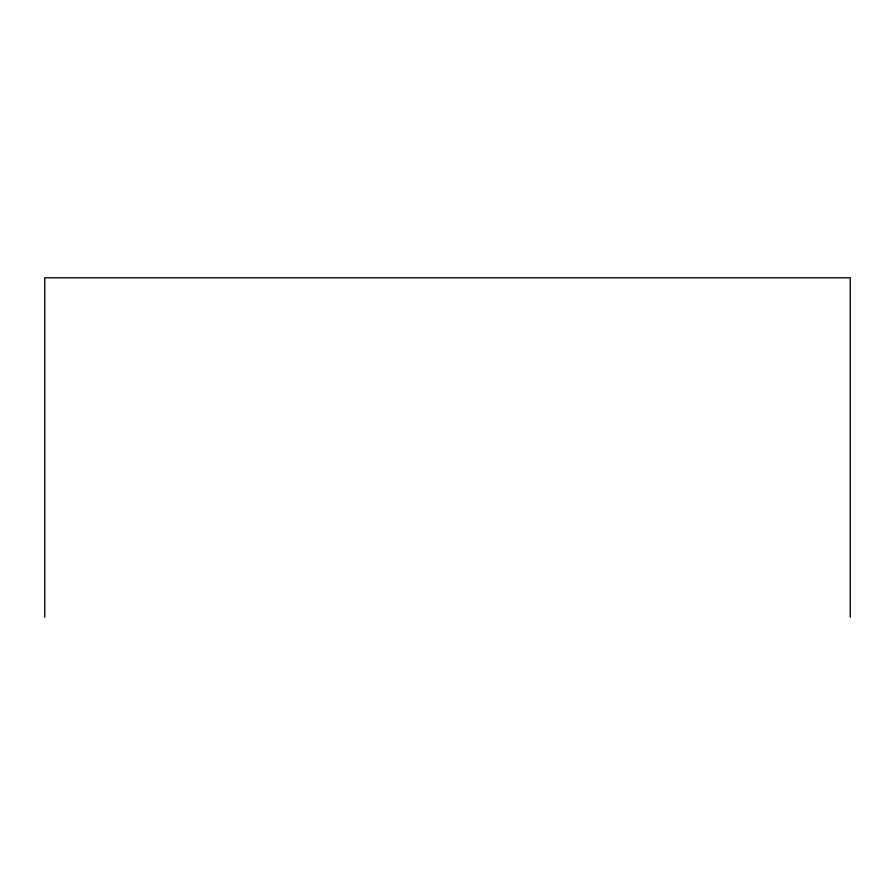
<?xml version="1.0" encoding="UTF-8"?>
<svg xmlns="http://www.w3.org/2000/svg" width="895" height="895" viewBox="0 0 895 895"><rect width="100%" height="100%" fill="white"/><g stroke="black" fill="none" stroke-linecap="round" stroke-linejoin="round"><path stroke-width="1.34" d="M850.25 617.203L850.25 277.797L44.75 277.797L44.75 617.203"/></g></svg>
